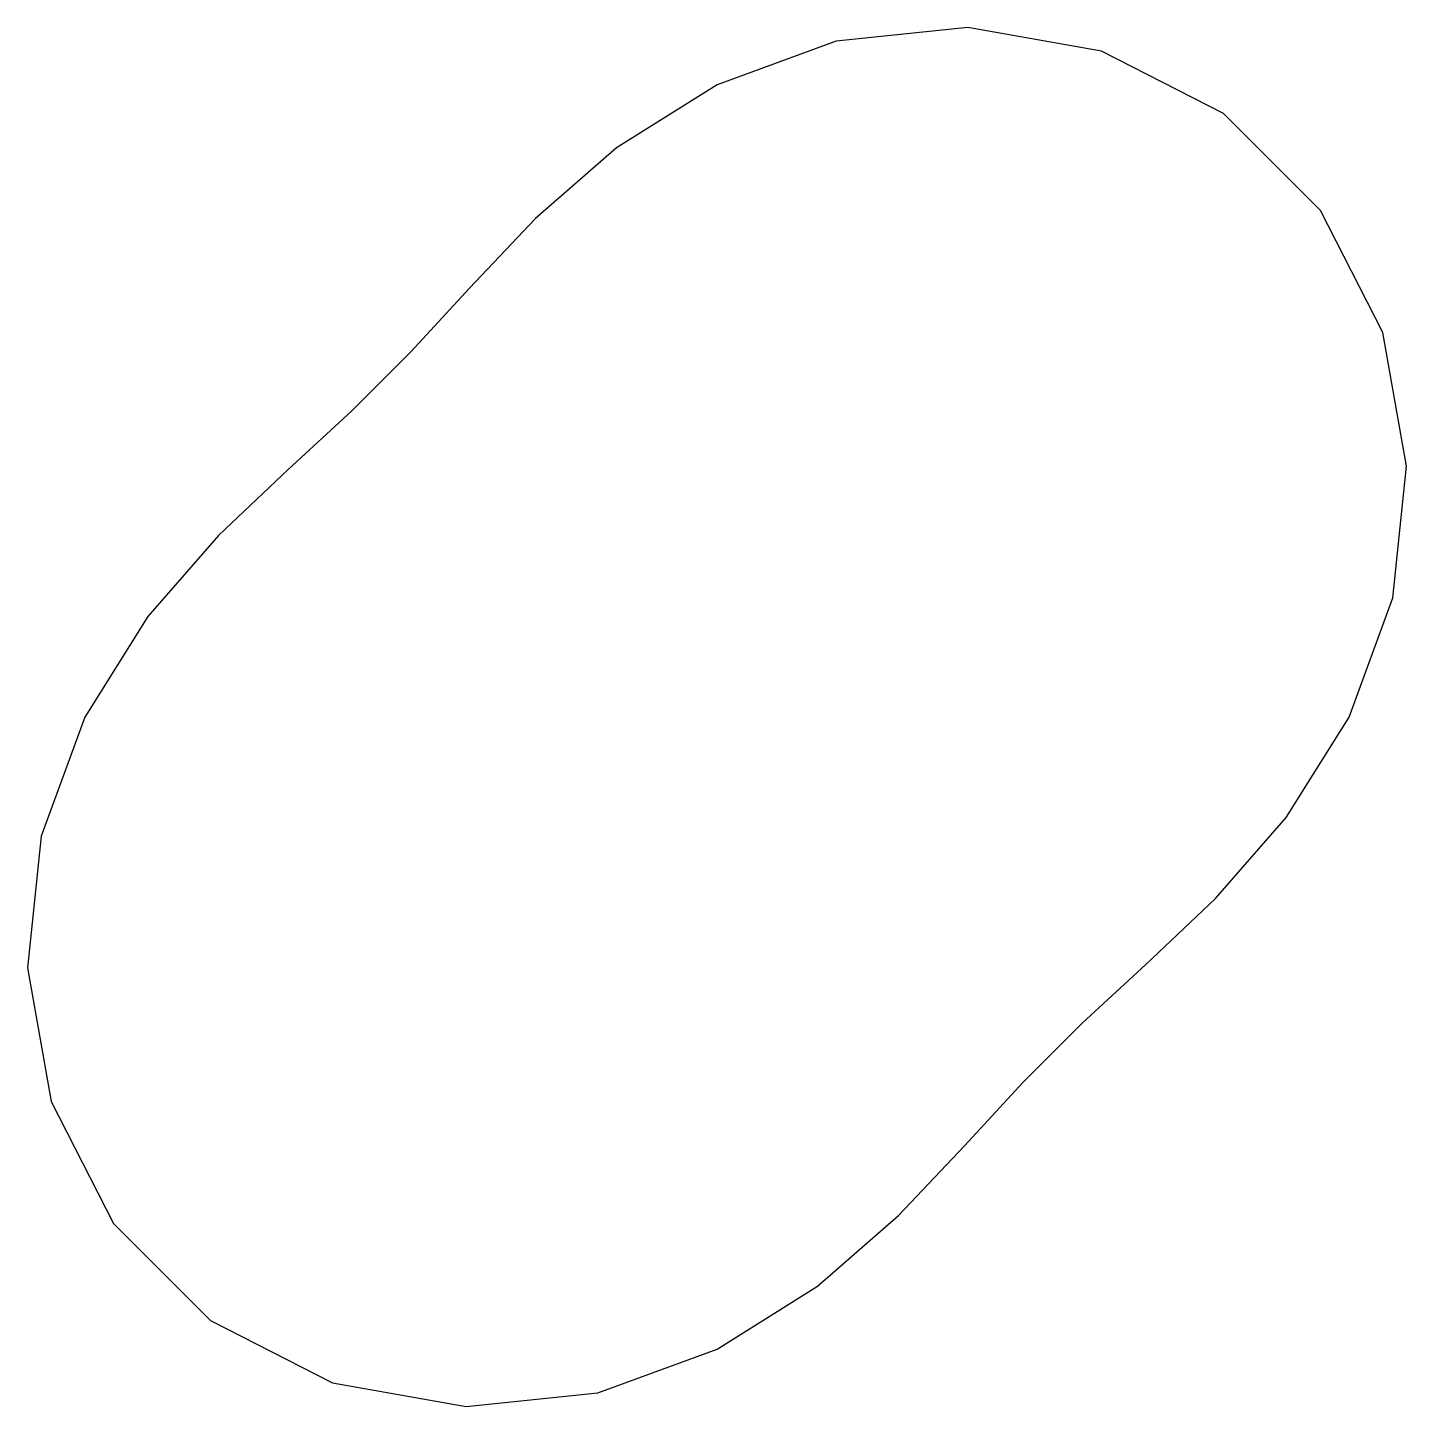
# Model space of a CAD drawing. Header units: metres. Extents: x 6.4 to 93.6, y 6.4 to 93.6.
import ezdxf

# ---------------------------------------------------------------- set-up
doc = ezdxf.new("R2010")
doc.units = ezdxf.units.M

msp = doc.modelspace()

# ---------------------------------------------------------------- linework, layer by layer
msp.add_lwpolyline([(90, 50), (92.761, 57.54), (93.628, 65.879), (92.141, 74.33), (88.186, 82.042), (82.042, 88.186), (74.33, 92.141), (65.879, 93.628), (57.54, 92.761), (50, 90), (43.648, 86.024), (38.518, 81.547), (34.33, 77.141), (30.619, 73.098), (26.902, 69.381), (22.859, 65.67), (18.453, 61.482), (13.976, 56.352), (10, 50), (7.239, 42.46), (6.372, 34.121), (7.859, 25.67), (11.814, 17.958), (17.958, 11.814), (25.67, 7.859), (34.121, 6.372), (42.46, 7.239), (50, 10), (56.352, 13.976), (61.482, 18.453), (65.67, 22.859), (69.381, 26.902), (73.098, 30.619), (77.141, 34.33), (81.547, 38.518), (86.024, 43.648)], close=True)

doc.saveas('drawing.dxf')
